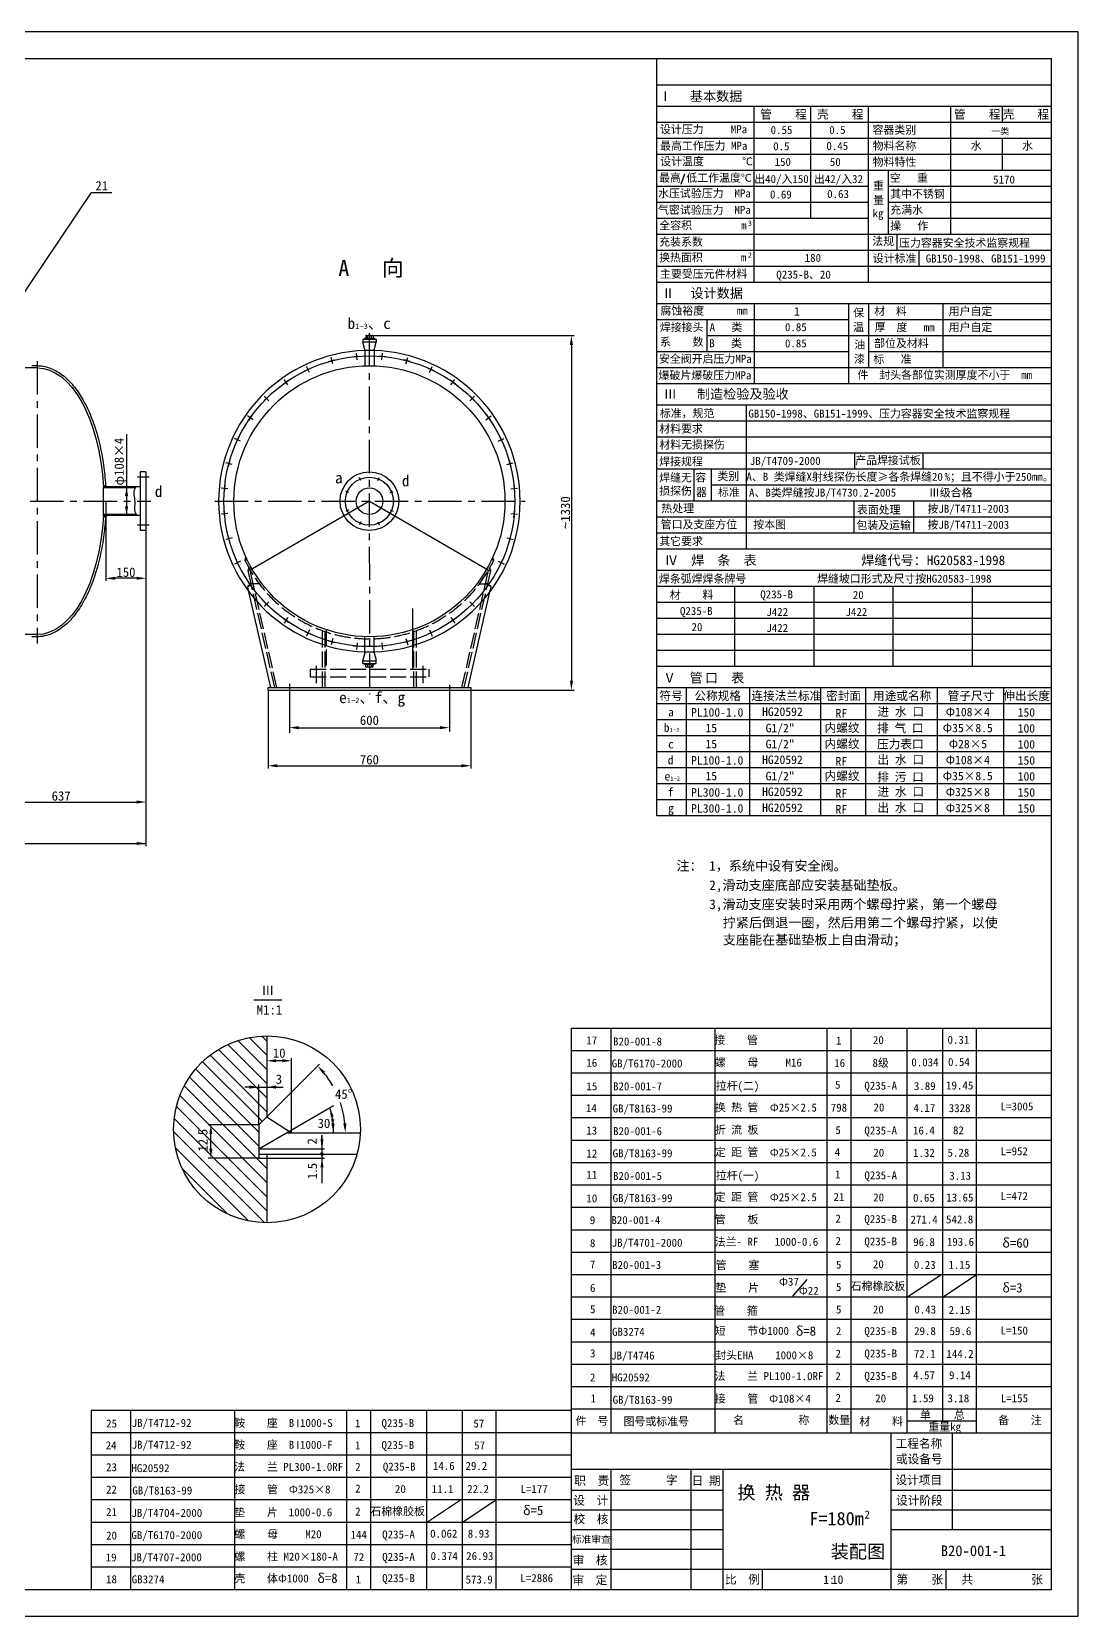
# Model space of a CAD drawing. Extents: x -6305 to 2454, y -6155 to 5940.
# Drawn here: x -1818 to 2105, y 0 to 5940 of the extents above; entities that cross this region are included whole.
import ezdxf

# ---------------------------------------------------------------- set-up
doc = ezdxf.new("R2010")
doc.units = 0
doc.header["$LTSCALE"] = 50
doc.header["$MEASUREMENT"] = 0
for name, pattern in [('ACAD_ISO02W100', [15, 12, -3]), ('CENTER', [50.8, 31.75, -6.35, 6.35, -6.35]), ('CENTERX2', [4, 2.5, -0.5, 0.5, -0.5])]:
    doc.linetypes.add(name, pattern=pattern)
doc.layers.get('0').update_dxf_attribs({"linetype": 'CONTINUOUS'})
doc.layers.get('DEFPOINTS').update_dxf_attribs({"linetype": 'CONTINUOUS'})
doc.styles.add('2', font='SIMKAI.TTF')
doc.styles.add('CZJ', font='SIMFANG.TTF')
doc.styles.get("Standard").update_dxf_attribs({"font": 'SIMFANG.TTF'})
doc.styles.add('样式 1', font='SIMKAI.TTF')
doc.dimstyles.get("Standard").update_dxf_attribs({"dimtxt": 35, "dimasz": 35, "dimexe": 10, "dimexo": 0, "dimgap": 5, "dimtad": 1, "dimdec": 0, "dimzin": 0, "dimdsep": 46, "dimtxsty": 'Standard', "dimcen": 0.09, "dimadec": 0, "dimazin": 0, "dimtfac": 1, "dimtdec": 0, "dimtofl": 0, "dimtmove": 0, "dimatfit": 3, "dimfxl": 0, "dimtolj": 1, "dimtzin": 0, "dimarcsym": 0})
pattern_1 = [(45, (2.5, 0), (-0.0883883476, 0.0883883476), [])]

# ---------------------------------------------------------------- blocks, each defined once
blk = doc.blocks.new('*D61')
at = {"color": 0, "lineweight": -2}
for p, q in [((-1539.2, 4070), (-1539.2, 3881)), ((-1389.2, 4070), (-1389.2, 3881)), ((-1424.2, 3891), (-1504.2, 3891))]:
    blk.add_line(p, q, dxfattribs=at)
at = {"color": 0}
for points in [[(-1504.2, 3896.9), (-1504.2, 3885.2), (-1539.2, 3891)], [(-1424.2, 3896.9), (-1424.2, 3885.2), (-1389.2, 3891)]]:
    blk.add_solid(points, dxfattribs=at)
at = {"layer": 'DEFPOINTS', "color": 0}
for p in [(-1539.2, 4070), (-1389.2, 4070), (-1539.2, 3891)]:
    blk.add_point(p, dxfattribs=at)
at = {"color": 0, "insert": (-1464.2, 3913.5), "char_height": 35, "attachment_point": 5}
blk.add_mtext('\\A1;150', dxfattribs=at)
blk = doc.blocks.new('*D62')
at = {"color": 0, "lineweight": -2}
for p, q in [((-2025.2, 3657.5), (-2025.2, 3042.4)), ((-1389.2, 3657.5), (-1389.2, 3042.4)), ((-1990.2, 3052.4), (-1424.2, 3052.4))]:
    blk.add_line(p, q, dxfattribs=at)
at = {"color": 0}
for points in [[(-1990.2, 3058.3), (-1990.2, 3046.6), (-2025.2, 3052.4)], [(-1424.2, 3058.3), (-1424.2, 3046.6), (-1389.2, 3052.4)]]:
    blk.add_solid(points, dxfattribs=at)
at = {"layer": 'DEFPOINTS', "color": 0}
for p in [(-2025.2, 3657.5), (-1389.2, 3657.5), (-1389.2, 3052.4)]:
    blk.add_point(p, dxfattribs=at)
at = {"color": 0, "insert": (-1707.2, 3074.9), "char_height": 35, "attachment_point": 5}
blk.add_mtext('\\A1;637', dxfattribs=at)

msp = doc.modelspace()

# ---------------------------------------------------------------- hatches: boundary and pattern name
h = msp.add_hatch()
h.set_pattern_fill('ANSI31', color=4, style=0)
h.set_pattern_definition(pattern_1)
h.paths.add_polyline_path([(-1534.9, 4234), (-1540.9, 4239.5), (-1548.6, 4234)])
h = msp.add_hatch()
h.set_pattern_fill('ANSI31', color=4, style=0)
h.set_pattern_definition(pattern_1)
h.paths.add_polyline_path([(-1539.2, 4126), (-1548.6, 4126), (-1540.9, 4120.5), (-1539.2, 4122.1)])
h.paths.add_polyline_path([(-1534.9, 4126), (-1539.2, 4126), (-1539.2, 4122.1)])
h = msp.add_hatch()
h.set_pattern_fill('ANSI31', color=4, scale=300, angle=90, style=0)
h.paths.add_polyline_path([(-936.4, 1983.6), (-936.4, 2175.5, 0.413542), (-1285.6, 1825.5, 0.413542), (-936.4, 1475.5), (-936.4, 1717.7), (-966.4, 1717.7), (-966.4, 1842.7), (-966.4, 1983.6)])
h.paths.add_polyline_path([(-1202.1, 1735.6), (-1202.1, 1833.5), (-1149.6, 1833.5), (-1149.6, 1735.6)], flags=24)
h = msp.add_hatch()
h.set_pattern_fill('ANSI31', color=4, scale=300, angle=90, style=0)
h.paths.add_polyline_path([(-936.4, 1983.6), (-966.4, 1983.6), (-966.4, 1842.7), (-936.4, 1872.7)])
h = msp.add_hatch()
h.set_pattern_fill('ANSI31', color=4, style=0)
h.set_pattern_definition([(45, (4373.23605, 1261.92474), (-0.0883883476, 0.0883883476), [])])
h.paths.add_polyline_path([(-729.6, 1737, 0.414214), (-733.8, 1732.7), (-729.6, 1732.7)])
h.paths.add_polyline_path([(-729.6, 1737), (-729.6, 1732.7), (-725.3, 1732.7, 0.414214)])
h.paths.add_polyline_path([(-729.6, 1732.7), (-733.8, 1732.7, 0.414214), (-729.6, 1728.5)])
h.paths.add_polyline_path([(-725.3, 1732.7), (-729.6, 1732.7), (-729.6, 1728.5, 0.414214)])

# ---------------------------------------------------------------- linework, layer by layer
at = {"color": 1}
for p, q in [((-6055.2, 5840), (2004.8, 5840)), ((524.8, 3000), (524.8, 5840)), ((2004.8, 100), (2004.8, 5840)), ((-1593.1, 5337.6), (-1516.9, 5337.6)), ((2004.8, 5000), (524.8, 5000)), ((-576.9, 4788), (-576.9, 4776)), ((-576.9, 4788), (-526.9, 4788)), ((-576.9, 4778), (-526.9, 4778)), ((-569.4, 4748), (-576.9, 4776)), ((-570.4, 4791), (-533.4, 4791)), ((-570.4, 4791), (-570.4, 4788)), ((-565.9, 4799.4), (-565.9, 4791)), ((-564.4, 4801), (-539.5, 4801)), ((-559.6, 4791), (-559.6, 4799.5)), ((-544.3, 4791), (-544.3, 4799.5)), ((-544.3, 4791), (-544.3, 4799.5)), ((-537.9, 4799.4), (-537.9, 4791)), ((-534.4, 4748), (-526.9, 4776)), ((-533.4, 4791), (-533.4, 4788)), ((-526.9, 4788), (-526.9, 4776)), ((-705.1, 4703.2), (-680.9, 4709.6)), ((-689.1, 4694.5), (-695.5, 4718.7)), ((-612.6, 4721.7), (-587.7, 4723.9)), ((-598.3, 4710.4), (-600.5, 4735.4)), ((-569.4, 4748), (-569.4, 4687.7)), ((-534.4, 4748), (-534.4, 4687.7)), ((-491.3, 4721.7), (-516.2, 4723.9)), ((-505.5, 4710.4), (-503.3, 4735.4)), ((-398.8, 4703.2), (-423, 4709.6)), ((-414.8, 4694.5), (-408.3, 4718.7)), ((-1797.2, 4680), (-2028.2, 4680)), ((-1797.2, 4688), (-1817.5, 4688)), ((-857.4, 4616.2), (-871.7, 4636.7)), ((-794.2, 4668.3), (-771.6, 4678.9)), ((-777, 4662.6), (-787.5, 4685.2)), ((-309.6, 4668.3), (-332.3, 4678.9)), ((-326.9, 4662.6), (-316.3, 4685.2)), ((-246.5, 4616.2), (-232.2, 4636.7)), ((-928.5, 4556.5), (-946.1, 4574.2)), ((-928, 4574.7), (-945.7, 4557)), ((-875.4, 4618.8), (-854.9, 4633.2)), ((-228.5, 4618.8), (-249, 4633.2)), ((-175.9, 4574.7), (-158.2, 4557)), ((-175.4, 4556.5), (-157.7, 4574.2)), ((2004.8, 4620), (524.8, 4620)), ((-988.1, 4485.4), (-1008.6, 4499.7)), ((-990.8, 4503.4), (-1005.1, 4482.9)), ((-115.7, 4485.4), (-95.3, 4499.7)), ((-113.1, 4503.4), (-98.7, 4482.9)), ((-1034.5, 4405), (-1057.2, 4415.6)), ((-1040.3, 4422.3), (-1050.9, 4399.6)), ((-69.3, 4405), (-46.7, 4415.6)), ((-63.6, 4422.3), (-53, 4399.6)), ((-1389.2, 4290), (-1411.2, 4290)), ((-1411.2, 4290), (-1411.2, 4070)), ((-1389.2, 4290), (-1389.2, 4070)), ((-1066.5, 4317.1), (-1090.6, 4323.6)), ((-1075.1, 4333.1), (-1081.6, 4309)), ((-37.4, 4317.1), (-13.3, 4323.6)), ((-28.7, 4333.1), (-22.3, 4309)), ((-1548.6, 4234), (-1540.9, 4239.5)), ((-1411.2, 4234), (-1548.6, 4234)), ((-1548.6, 4126), (-1548.6, 4234)), ((-1428.8, 4230), (-1548.6, 4230)), ((-1540.9, 4239.5), (-1534.9, 4234)), ((-1082.4, 4226.4), (-1107.3, 4228.6)), ((-1093.7, 4240.6), (-1095.9, 4215.7)), ((-584, 4257.4), (-588.7, 4268.8)), ((-519.9, 4257.4), (-515.1, 4268.8)), ((-21.5, 4226.4), (3.4, 4228.6)), ((-10.2, 4240.6), (-8, 4215.7)), ((-629.4, 4212.1), (-640.8, 4216.8)), ((-474.5, 4212.1), (-463.1, 4216.8)), ((-1425.2, 4130), (-1548.6, 4130)), ((-1411.2, 4126), (-1548.6, 4126)), ((-1548.6, 4126), (-1540.9, 4120.5)), ((-1540.9, 4120.5), (-1534.9, 4126)), ((-1082.4, 4133.6), (-1107.3, 4131.4)), ((-1093.7, 4119.3), (-1095.9, 4144.2)), ((-629.4, 4147.9), (-640.8, 4143.2)), ((-584, 4102.5), (-588.7, 4091.1)), ((-519.9, 4102.5), (-515.1, 4091.1)), ((-474.5, 4147.9), (-463.1, 4143.2)), ((-21.5, 4133.6), (3.4, 4131.4)), ((-10.2, 4119.3), (-8, 4144.2)), ((-1389.2, 4070), (-1411.2, 4070)), ((-1066.5, 4042.8), (-1090.6, 4036.4)), ((-1075.1, 4026.8), (-1081.6, 4051)), ((-37.4, 4042.8), (-13.3, 4036.4)), ((-28.7, 4026.8), (-22.3, 4051)), ((2004.8, 4000), (524.8, 4000)), ((-1034.5, 3954.9), (-1057.2, 3944.4)), ((-1040.3, 3937.7), (-1050.9, 3960.3)), ((-69.3, 3954.9), (-46.7, 3944.4)), ((-63.6, 3937.7), (-53, 3960.3)), ((-988.1, 3874.5), (-1008.6, 3860.2)), ((-990.8, 3856.6), (-1005.1, 3877)), ((-115.7, 3874.5), (-95.3, 3860.2)), ((-113.1, 3856.6), (-98.7, 3877)), ((-921.9, 3482), (-1003.9, 3840.9)), ((-928.5, 3803.4), (-946.1, 3785.8)), ((-928, 3785.3), (-945.7, 3802.9)), ((-181.9, 3482), (-100, 3840.9)), ((-175.9, 3785.3), (-158.2, 3802.9)), ((-175.4, 3803.4), (-157.7, 3785.8)), ((-857.4, 3743.8), (-871.7, 3723.3)), ((-246.5, 3743.8), (-232.2, 3723.3)), ((-875.4, 3741.1), (-854.9, 3726.8)), ((-794.2, 3691.6), (-771.6, 3681.1)), ((-777, 3697.4), (-787.5, 3674.7)), ((-309.6, 3691.6), (-332.3, 3681.1)), ((-326.9, 3697.4), (-316.3, 3674.7)), ((-228.5, 3741.1), (-249, 3726.8)), ((-1797.2, 3680), (-2028.2, 3680)), ((-1797.2, 3672), (-1817.5, 3672)), ((-705.1, 3656.8), (-680.9, 3650.3)), ((-689.1, 3665.4), (-695.5, 3641.3)), ((-612.6, 3638.2), (-587.7, 3636)), ((-598.3, 3649.5), (-600.5, 3624.6)), ((-569.4, 3612), (-569.4, 3672.3)), ((-534.4, 3612), (-534.4, 3672.3)), ((-491.3, 3638.2), (-516.2, 3636)), ((-505.5, 3649.5), (-503.3, 3624.6)), ((-398.8, 3656.8), (-423, 3650.3)), ((-414.8, 3665.4), (-408.3, 3641.3)), ((-569.4, 3612), (-576.9, 3584)), ((-576.9, 3572), (-576.9, 3584)), ((-576.9, 3582), (-526.9, 3582)), ((-576.9, 3572), (-526.9, 3572)), ((-570.4, 3569), (-570.4, 3572)), ((-570.4, 3569), (-533.4, 3569)), ((-565.9, 3560.6), (-565.9, 3569)), ((-559.6, 3569), (-559.6, 3560.4)), ((-544.3, 3569), (-544.3, 3560.4)), ((-544.3, 3569), (-544.3, 3560.4)), ((-537.9, 3560.6), (-537.9, 3569)), ((-534.4, 3612), (-526.9, 3584)), ((-533.4, 3569), (-533.4, 3572)), ((-526.9, 3572), (-526.9, 3584)), ((-564.4, 3559), (-539.5, 3559)), ((2004.8, 3560), (524.8, 3560)), ((-931.9, 3482), (-171.9, 3482)), ((-931.9, 3472), (-931.9, 3482)), ((-931.9, 3472), (-171.9, 3472)), ((-171.9, 3482), (-171.9, 3472)), ((2004.8, 3000), (524.8, 3000)), ((204.8, 2204), (204.8, 100)), ((2004.8, 2204), (204.8, 2204)), ((-936.4, 2175.5), (-936.4, 1872.7)), ((-966.4, 1842.7), (-936.4, 1872.7)), ((-966.4, 1842.7), (-966.4, 1717.7)), ((-936.4, 1872.7), (-843.6, 1812.7)), ((-966.4, 1752.7), (-862.5, 1812.7)), ((-862.5, 1812.7), (-585.8, 1812.7)), ((-966.4, 1732.7), (-598.1, 1732.7)), ((-936.4, 1732.7), (-936.4, 1475.5)), ((-966.4, 1717.7), (-936.4, 1717.7)), ((-1595.2, 772), (-1595.2, 100)), ((204.8, 772), (-1595.2, 772)), ((-6055.2, 100), (2004.8, 100))]:
    msp.add_line(p, q, dxfattribs=at)
at = {"color": 2}
for p, q in [((2004.8, 5740), (524.8, 5740)), ((2004.8, 5660), (524.8, 5660)), ((889, 5660), (889, 5000)), ((1101.5, 5660), (1101.5, 5240)), ((1316.8, 5660), (1316.8, 5000)), ((1626.1, 5660), (1626.1, 5180)), ((1819, 5660), (1819, 5600)), ((2004.8, 5600), (524.8, 5600)), ((2004.8, 5540), (524.8, 5540)), ((1819, 5540), (1819, 5420)), ((2004.8, 5480), (524.8, 5480)), ((2004.8, 5420), (524.8, 5420)), ((628.9, 5406), (615.2, 5366.7)), ((1392.2, 5417.8), (1392.2, 5180.7)), ((1316.8, 5360), (524.8, 5360)), ((2004.8, 5360), (1392.2, 5360)), ((1316.8, 5300), (524.8, 5300)), ((2004.8, 5300), (1392.2, 5300)), ((1316.8, 5240), (524.8, 5240)), ((2004.8, 5240), (1392.2, 5240)), ((2004.8, 5180), (524.8, 5180)), ((1424.4, 5179.3), (1424.4, 5120)), ((2004.8, 5120), (524.8, 5120)), ((1506.7, 5119.3), (1506.7, 5060)), ((2004.8, 5060), (524.8, 5060)), ((2004.8, 4920), (524.8, 4920)), ((890.3, 4920), (890.3, 4620.9)), ((1243.7, 4920), (1243.7, 4620.9)), ((1318.1, 4920), (1318.1, 4680)), ((1597.3, 4920), (1597.3, 4680)), ((1243.7, 4860), (524.8, 4860)), ((712.3, 4860), (712.3, 4740)), ((2004.8, 4860), (1318.1, 4860)), ((1318.1, 4800), (712.3, 4799.3)), ((2004.8, 4800), (1318.1, 4800)), ((1243.7, 4740), (524.8, 4740)), ((2004.8, 4740), (1318.1, 4740)), ((2004.8, 4680), (524.8, 4680)), ((2004.8, 4540), (524.8, 4540)), ((859.5, 4539.4), (859.5, 4002.2)), ((2004.8, 4480), (524.8, 4480)), ((2004.8, 4420), (524.8, 4420)), ((2004.8, 4360), (524.8, 4360)), ((1266.5, 4361.2), (1266.5, 4300)), ((1522.7, 4361.2), (1522.7, 4300)), ((2004.8, 4300), (524.8, 4300)), ((663.5, 4300), (663.5, 4180)), ((728.8, 4300), (728.8, 4180)), ((2004.8, 4240), (728.8, 4240)), ((2004.8, 4180), (524.8, 4180)), ((1264, 4179.9), (1264, 4059.4)), ((1487.6, 4179.9), (1487.6, 4059.4)), ((2004.8, 4120), (524.8, 4120)), ((2004.8, 4060), (524.8, 4060)), ((2004.8, 3920), (524.8, 3920)), ((2004.8, 3860), (524.8, 3860)), ((818.2, 3560), (818.2, 3860)), ((1114.8, 3560), (1114.8, 3860)), ((1411.5, 3560), (1411.5, 3860)), ((1708.2, 3560), (1708.2, 3860)), ((2004.8, 3800), (524.8, 3800)), ((2004.8, 3740), (524.8, 3740)), ((2004.8, 3680), (524.8, 3680)), ((2004.8, 3620), (524.8, 3620)), ((2004.8, 3480), (524.8, 3480)), ((635.8, 3480.6), (635.8, 3000)), ((872, 3480.6), (872, 3000)), ((1138.3, 3480.6), (1138.3, 3000)), ((1306.7, 3480.6), (1306.7, 3000)), ((1575.5, 3480.6), (1575.5, 3000)), ((1824.2, 3480.6), (1824.2, 3000)), ((2004.8, 3420), (524.8, 3420)), ((2004.8, 3360), (524.8, 3360)), ((2004.8, 3300), (524.8, 3300)), ((2004.8, 3240), (524.8, 3240)), ((2004.8, 3180), (524.8, 3180)), ((2004.8, 3120), (524.8, 3120)), ((2004.8, 3060), (524.8, 3060)), ((-985.2, 2310.9), (-880.4, 2310.8)), ((352.5, 2204), (352.5, 686)), ((742.5, 2204), (742.5, 686)), ((1162.5, 2204), (1162.5, 686)), ((1252.5, 2204), (1252.5, 686)), ((1462.5, 2204), (1462.5, 686)), ((1595.3, 2204), (1595.3, 732)), ((1722.5, 2204), (1722.5, 686)), ((2004.8, 2120), (204.8, 2120)), ((2004.8, 2036), (204.8, 2036)), ((2004.8, 1952), (204.8, 1952)), ((2004.8, 1868), (204.8, 1868)), ((2004.8, 1784), (204.8, 1784)), ((2004.8, 1700), (204.8, 1700)), ((2004.8, 1616), (204.8, 1616)), ((2004.8, 1532), (204.8, 1532)), ((2004.8, 1448), (204.8, 1448)), ((2004.8, 1364), (204.8, 1364)), ((2004.8, 1280), (204.8, 1280)), ((2004.8, 1196), (204.8, 1196)), ((2004.8, 1112), (204.8, 1112)), ((2004.8, 1028), (204.8, 1028)), ((2004.8, 944), (204.8, 944)), ((2004.8, 860), (204.8, 860)), ((2004.8, 776), (204.8, 776)), ((-1447.5, 772), (-1447.5, 100)), ((-1057.5, 772), (-1057.5, 100)), ((-637.5, 772), (-637.5, 100)), ((-547.5, 772), (-547.5, 100)), ((-337.5, 772), (-337.5, 100)), ((-204.7, 772), (-204.7, 100)), ((-77.5, 772), (-77.5, 100)), ((1722.5, 732), (1462.5, 732)), ((204.8, 688), (-1595.2, 688)), ((2004.8, 686), (204.8, 686)), ((1402.5, 686), (1402.5, 101.5)), ((1632.5, 688.2), (1632.5, 324)), ((204.8, 604), (-1595.2, 604)), ((2004.8, 550), (204.8, 550)), ((352.5, 550), (352.5, 101.5)), ((652.5, 550), (652.5, 101.5)), ((772.5, 550), (772.5, 101.5)), ((204.8, 520), (-1595.2, 520)), ((204.8, 436), (-1595.2, 436)), ((772.5, 472), (204.8, 472)), ((2004.8, 472), (1402.5, 472)), ((772.5, 398), (204.8, 398)), ((2004.8, 398), (1402.5, 398)), ((204.8, 352), (-1595.2, 352)), ((772.5, 324), (204.8, 324)), ((2004.8, 324), (1402.5, 324)), ((204.8, 268), (-1595.2, 268)), ((772.5, 250), (204.8, 250)), ((204.8, 184), (-1595.2, 184)), ((2004.8, 176), (204.8, 176)), ((921.8, 100.1), (921.8, 176)), ((1609.3, 100.1), (1609.3, 176.4))]:
    msp.add_line(p, q, dxfattribs=at)
at = {"color": 4}
for p, q in [((-2029.3, 4689), (-1593.1, 5337.6)), ((-552.6, 4801), (215.2, 4801)), ((205.2, 4766), (205.2, 3507)), ((-1462, 4431.1), (-1462, 4126)), ((-1539.2, 4180), (-1539.2, 3900.1)), ((-551.9, 4180), (-998.8, 3922)), ((-551.9, 4180), (-105.1, 3922)), ((-1389.2, 4070), (-1389.2, 3937.4)), ((-1389.2, 3881), (-1389.2, 2887.1)), ((-389.4, 3550), (-389.4, 3778.3)), ((-751.9, 3563.3), (-751.9, 3498.2)), ((-351.9, 3563.3), (-351.9, 3498.2)), ((-931.9, 3472), (-931.9, 3178.4)), ((-851.9, 3495.3), (-851.9, 3311.7)), ((-251.9, 3491.5), (-251.9, 3316.2)), ((-171.9, 3472), (-171.9, 3178.4)), ((-171.9, 3472), (215.2, 3472)), ((-851.9, 3377.9), (-851.9, 3326.1)), ((-816.9, 3331.1), (-286.9, 3331.1)), ((-251.9, 3377.9), (-251.9, 3326.1)), ((-896.9, 3188.4), (-206.9, 3188.4)), ((-5632.2, 2897.1), (-1389.2, 2897.1)), ((-878.6, 2082.6), (-901.4, 2082.6)), ((-843.6, 1812.7), (-843.6, 2092.6)), ((-936.4, 1872.7), (-738.8, 2070.3)), ((-1001.4, 1983.6), (-1018.5, 1983.6)), ((-1001.4, 1983.6), (-875.1, 1983.6)), ((-966.4, 1842.7), (-966.4, 1993.6)), ((-862.5, 1812.7), (-686.2, 1914.5)), ((-966.4, 1842.7), (-1156.1, 1842.7)), ((-1146.1, 1752.7), (-1146.1, 1807.7)), ((-729.6, 1803.6), (-729.6, 1623.7)), ((-729.6, 1767.7), (-729.6, 1802.7)), ((-966.4, 1752.7), (-719.6, 1752.7)), ((-966.4, 1717.7), (-1156.1, 1717.7)), ((-936.4, 1717.7), (-719.6, 1717.7)), ((-729.6, 1697.7), (-729.6, 1662.7)), ((1035.1, 1200.5), (1088.7, 1262.4)), ((1462.5, 1196), (1589.6, 1280)), ((1595.3, 1196), (1722.5, 1280)), ((-337.5, 352), (-210.4, 436)), ((-204.7, 352), (-77.5, 436))]:
    msp.add_line(p, q, dxfattribs=at)
at = {"color": 2, "linetype": 'CENTERX2'}
for p, q in [((-552.6, 4809.5), (-551.9, 3456.3)), ((-1797.2, 4704.8), (-1797.2, 3647.1)), ((-2222.8, 4180), (-1371, 4180)), ((-1131.3, 4180), (31.6, 4180))]:
    msp.add_line(p, q, dxfattribs=at)
at = {"color": 2, "linetype": 'CENTER', "ltscale": 3}
for p, q in [((-1377.6, 4270), (-1421.3, 4270)), ((-1377.6, 4090), (-1421.3, 4090))]:
    msp.add_line(p, q, dxfattribs=at)
at = {"color": 2, "linetype": 'ACAD_ISO02W100', "ltscale": 0.1}
for p, q in [((-1017.7, 3957.9), (-1014.8, 3970.6)), ((-1017.7, 3957.9), (-1010.5, 3961.4)), ((-1006.6, 3920.2), (-1003.2, 3929.7)), ((-998.8, 3922), (-1006.6, 3920.2)), ((-987.2, 3870.7), (-998.8, 3922)), ((-116.7, 3870.7), (-105.1, 3922)), ((-105.1, 3922), (-97.3, 3920.2)), ((-97.3, 3920.2), (-100.7, 3929.7)), ((-86.2, 3957.9), (-93.4, 3961.4)), ((-86.2, 3957.9), (-89.1, 3970.6)), ((-995.3, 3870.7), (-1007.8, 3858.2)), ((-995.3, 3870.7), (-1006.6, 3920.2)), ((-987.2, 3870.7), (-995.3, 3870.7)), ((-906.9, 3482), (-995.3, 3870.7)), ((-965, 3870.7), (-987.2, 3870.7)), ((-898.9, 3482), (-987.2, 3870.7)), ((-204.9, 3482), (-116.7, 3870.7)), ((-196.9, 3482), (-108.5, 3870.7)), ((-138.9, 3870.7), (-116.7, 3870.7)), ((-116.7, 3870.7), (-108.5, 3870.7)), ((-108.5, 3870.7), (-97.3, 3920.2)), ((-108.5, 3870.7), (-96, 3858.2)), ((-1003.9, 3840.9), (-1007.8, 3858.2)), ((-100, 3840.9), (-96, 3858.2)), ((-727.8, 3482), (-727.8, 3694.9)), ((-717.8, 3482), (-717.8, 3691.4)), ((-714.4, 3698.7), (-714.4, 3550)), ((-389.4, 3698.7), (-389.4, 3550)), ((-386, 3482), (-386, 3691.4)), ((-376, 3482), (-376, 3694.9)), ((-774.4, 3550), (-329.4, 3550)), ((-774.4, 3550), (-774.4, 3522)), ((-774.4, 3522), (-329.4, 3522)), ((-329.4, 3550), (-329.4, 3522))]:
    msp.add_line(p, q, dxfattribs=at)
at = {"color": 2}
msp.add_lwpolyline([(-6305.2, 0), (2104.8, 0), (2104.8, 5940), (-6305.2, 5940)], close=True, dxfattribs=at)
at = {"color": 4}
for centre, radius in [((-551.9, 4180), 545), ((-551.9, 4180), 90), ((-729.6, 1732.7), 4.25)]:
    msp.add_circle(centre, radius, dxfattribs=at)
at = {"color": 1}
for radius in [508, 110, 50]:
    msp.add_circle((-551.9, 4180), radius, dxfattribs=at)
at = {"color": 2}
msp.add_circle((-935.6, 1825.5), 350, dxfattribs=at)
at = {"color": 1}
for centre, radius, start, end in [((-564, 4799), 1.99, 101.00041, 169.88212), ((-563.6, 4794.5), 6.48, 51.15158, 91.20824), ((-551.9, 4780), 21, 68.72765, 111.27235), ((-540.3, 4794.5), 6.48, 88.79176, 128.84842), ((-539.9, 4799), 1.99, 10.11788, 78.99959), ((-551.9, 4180), 565, 91.77493, 268.22567), ((-551.9, 4180), 565, 271.77493, 88.22507), ((-564, 3560.9), 1.99, 190.11788, 258.99959), ((-563.6, 3565.5), 6.48, 268.79176, 308.84842), ((-551.9, 3580), 21, 248.72765, 291.27235), ((-540.3, 3565.5), 6.48, 231.15158, 271.20824), ((-539.9, 3560.9), 1.99, 281.00041, 349.88212)]:
    msp.add_arc(centre, radius, start, end, dxfattribs=at)
at = {"color": 2, "linetype": 'ACAD_ISO02W100', "ltscale": 0.1}
for centre, radius, start, end in [((-556.3, 3952.7), 792.3, 88.42153, 90.95269), ((-551.9, 4180), 516, 205.48639, 334.51331), ((-551.9, 4145.2), 530.3, 268.10934, 271.89126)]:
    msp.add_arc(centre, radius, start, end, dxfattribs=at)
at = {"color": 4}
for centre, radius, start, end in [((-996.4, 1812.7), 354.2, 29.77571, 39.33679), ((-935.6, 1825.5), 248.9, 357.05126, 18.96418), ((-996.4, 1812.7), 354.2, 5.66321, 18.6731)]:
    msp.add_arc(centre, radius, start, end, dxfattribs=at)
at = {"color": 1, "extrusion": (0, 0, -1)}
for start_param, end_param in [(0, 1.462585), (1.679007, 3.141593)]:
    msp.add_ellipse((-1797.2, 4180), major_axis=(0, 500), ratio=0.5, start_param=start_param, end_param=end_param, dxfattribs=at)
at = {"color": 1}
for points, knots in [([(-1797.2, 4688), (-1789.4, 4688), (-1781.6, 4687.3), (-1766.2, 4684.6), (-1758.5, 4682.6), (-1743.3, 4677.2), (-1735.8, 4673.8), (-1713.8, 4662), (-1699.7, 4651.7), (-1672.7, 4626.5), (-1659.8, 4611.7), (-1635.6, 4578), (-1624.3, 4559.1), (-1603.5, 4517.8), (-1594, 4495.4), (-1577.1, 4447.7), (-1569.8, 4422.5), (-1557.3, 4369.9), (-1552.2, 4342.5), (-1544.9, 4289.9), (-1542.4, 4264.8), (-1540.9, 4239.5)], [0, 0, 0, 0, 0.087594, 0.087594, 0.175189, 0.175189, 0.262783, 0.262783, 0.435771, 0.435771, 0.608759, 0.608759, 0.781746, 0.781746, 0.954734, 0.954734, 1.127722, 1.127722, 1.30071, 1.30071, 1.452516, 1.452516, 1.452516, 1.452516]), ([(-1540.9, 4120.5), (-1542.2, 4098.7), (-1544.2, 4077.1), (-1550.5, 4027.6), (-1555.3, 4000.1), (-1567.2, 3946.9), (-1574.4, 3921.4), (-1590.7, 3873.1), (-1599.9, 3850.3), (-1620.3, 3808.1), (-1631.4, 3788.8), (-1655.2, 3754.1), (-1667.9, 3738.7), (-1694.6, 3712.4), (-1708.6, 3701.5), (-1733.1, 3687.2), (-1743.4, 3682.6), (-1764.2, 3675.7), (-1774.7, 3673.4), (-1789.3, 3672.2), (-1793.2, 3672), (-1797.2, 3672)], [1.689076, 1.689076, 1.689076, 1.689076, 1.819673, 1.819673, 1.992661, 1.992661, 2.165649, 2.165649, 2.338637, 2.338637, 2.511624, 2.511624, 2.684612, 2.684612, 2.8576, 2.8576, 2.977309, 2.977309, 3.097017, 3.097017, 3.141593, 3.141593, 3.141593, 3.141593])]:
    msp.add_open_spline(points, degree=3, knots=knots, dxfattribs=at)
msp.add_open_spline([(-1420.6, 4126), (-1421.6, 4126.7), (-1433.8, 4135.5), (-1429.9, 4159), (-1429.6, 4191.6), (-1438.6, 4216.5), (-1427.4, 4232.1), (-1426.1, 4234)], degree=3, knots=[3.322785, 3.322785, 3.322785, 3.322785, 7.036547, 48.979966, 57.522742, 107.522742, 114.459001, 114.459001, 114.459001, 114.459001])
at = {"color": 4}
for points in [[(199.4, 4766), (211, 4766), (205.2, 4801)], [(-1467.9, 4199), (-1456.2, 4199), (-1462, 4234)], [(-1467.9, 4161), (-1456.2, 4161), (-1462, 4126)], [(199.4, 3507), (211, 3507), (205.2, 3472)], [(-816.9, 3336.9), (-816.9, 3325.3), (-851.9, 3331.1)], [(-286.9, 3336.9), (-286.9, 3325.3), (-251.9, 3331.1)], [(-896.9, 3194.2), (-896.9, 3182.5), (-931.9, 3188.4)], [(-206.9, 3194.2), (-206.9, 3182.5), (-171.9, 3188.4)], [(-1424.2, 2903), (-1424.2, 2891.3), (-1389.2, 2897.1)], [(-901.4, 2088.4), (-901.4, 2076.8), (-936.4, 2082.6)], [(-878.6, 2088.4), (-878.6, 2076.8), (-843.6, 2082.6)], [(-726.7, 2033.3), (-718.1, 2041.2), (-745.9, 2063.2)], [(-1001.4, 1989.4), (-1001.4, 1977.8), (-966.4, 1983.6)], [(-901.4, 1989.4), (-901.4, 1977.8), (-936.4, 1983.6)], [(-696.9, 1871.1), (-685.7, 1874), (-700.2, 1906.4)], [(-1151.9, 1807.7), (-1140.3, 1807.7), (-1146.1, 1842.7)], [(-682.8, 1847.9), (-694.4, 1847.4), (-687, 1812.7)], [(-638, 1847.9), (-649.7, 1847.4), (-642.1, 1812.7)], [(-735.4, 1787.7), (-723.7, 1787.7), (-729.6, 1752.7)], [(-1151.9, 1752.7), (-1140.3, 1752.7), (-1146.1, 1717.7)], [(-735.4, 1682.7), (-723.7, 1682.7), (-729.6, 1717.7)]]:
    msp.add_solid(points, dxfattribs=at)

# ---------------------------------------------------------------- texts
at = {"color": 2}
for s, height, p in [('Ⅰ', 36, (532.9, 5680.1)), ('基本数据', 36, (649.2, 5680.1)), ('管    程', 32, (912.9, 5614.2)), ('壳    程', 32, (1125.4, 5614.2)), ('管    程', 32, (1638.9, 5614.2)), ('壳    程', 32, (1821.3, 5614.2)), ('设计压力     MPa', 30, (536.9, 5559)), ('0.55', 30, (951.8, 5556.7)), ('0.5', 30, (1171.5, 5556.7)), ('容器类别', 30, (1333.7, 5557)), ('最高工作压力 MPa', 30, (537.3, 5497.3)), ('0.5', 30, (961.3, 5495.5)), ('0.45', 30, (1160.8, 5496.7)), ('物料名称', 30, (1334.1, 5497.2)), ('水', 30, (1701.2, 5497.4)), ('一类', 24, (1778.6, 5555.1)), ('水', 30, (1894.2, 5497.4)), ('设计温度       ℃', 30, (537.9, 5438.9)), ('150', 30, (966.8, 5436.7)), ('50', 30, (1173.7, 5436.7)), ('物料特性', 30, (1334.1, 5437)), ('最高 低工作温度℃', 30, (533.4, 5377.3)), ('出40/入150', 30, (890.3, 5372.7)), ('出42/入32', 30, (1114, 5372.7)), ('空   重', 30, (1398, 5376.8)), ('水压试验压力  MPa', 30, (530, 5319)), ('0.63', 30, (1163.7, 5316.7)), ('重', 30, (1335.6, 5347.7)), ('其中不锈钢', 30, (1400, 5317)), ('5170', 30, (1785.7, 5370.7)), ('气密试验压力  MPa', 30, (529.8, 5257)), ('0.69', 30, (949.3, 5314.7)), ('量', 30, (1336.1, 5294.1)), ('充满水', 30, (1400.1, 5257.3)), ('全容积         m', 30, (534.6, 5198.9)), ('3', 20, (866.3, 5212)), ('kg', 30, (1333.9, 5244.1)), ('操   作', 30, (1399.8, 5197.7)), ('充装系数', 30, (534.2, 5137.2)), ('法规', 30, (1332.6, 5139.5)), ('压力容器安全技术监察规程', 30, (1433.1, 5133.4)), ('换热面积       m', 30, (533.7, 5079)), ('2', 20, (866.1, 5092.4)), ('设计标准', 30, (1334.6, 5075.3)), ('主要受压元件材料 ', 30, (537.2, 5017.2)), ('180', 30, (1079.5, 5077)), ('GB150-1998、GB151-1999', 30, (1532.9, 5074.8)), ('Q235-B、20', 30, (973.1, 5014.5)), ('Ⅱ', 36, (543.1, 4942)), (' 设计数据', 36, (626.9, 4942)), ('腐蚀裕度      mm', 30, (538.9, 4879)), ('1 ', 32, (1039.2, 4875.5)), ('保', 30, (1261, 4871)), ('材  料', 30, (1339.8, 4877.2)), ('用户自定', 30, (1619.1, 4877.2)), ('焊接接头', 30, (536.7, 4817.2)), ('A   类', 30, (723.1, 4817.2)), ('0.85', 30, (1005.5, 4817.4)), ('温', 30, (1260.8, 4818)), ('厚  度   mm', 30, (1341.7, 4817.1)), ('用户自定', 30, (1619.1, 4817.2)), ('系    数', 30, (536.7, 4762.3)), ('B   类', 30, (721.8, 4757.2)), ('0.85', 30, (1005.5, 4756.7)), ('油', 30, (1265.3, 4752)), ('部位及材料', 30, (1339.6, 4757.2)), ('安全阀开启压力MPa', 30, (533.1, 4698.8)), ('漆', 30, (1264.3, 4698.4)), ('标   准', 30, (1336.7, 4697.7)), ('爆破片爆破压力MPa', 30, (532, 4637.1)), ('件  封头各部位实测厚度不小于  mm', 30, (1277.2, 4638.6)), ('Ⅲ', 36, (551.1, 4563.9)), ('   制造检验及验收', 36, (602.3, 4563.9)), ('标准，规范', 30, (536.3, 4494.6)), ('GB150-1998、GB151-1999、压力容器安全技术监察规程', 30, (868.2, 4493.4)), ('材料要求', 30, (534.3, 4436.9)), ('材料无损探伤', 30, (534.5, 4376.9)), ('焊接规程', 30, (534, 4313.9)), ('JB/T4709-2000', 30, (874, 4316.2)), ('产品焊接试板', 30, (1268.8, 4318.3)), ('焊缝无', 30, (533.9, 4253.5)), ('      容', 30, (547.1, 4253.9)), ('类别', 30, (752.2, 4258.9)), ('A、B 类焊缝X射线探伤长度≥各条焊缝20', 30, (861.1, 4256.6)), ('%；且不得小于250mm。', 30, (1603.5, 4256.6)), ('损探伤', 30, (534, 4203.7)), ('器', 30, (672.4, 4198.6)), ('标准', 30, (754.4, 4198.6)), ('热处理', 30, (542.2, 4138.3)), ('表面处理', 30, (1275, 4133.1)), ('按JB/T4711-2003', 30, (1539.5, 4136.5)), ('管口及支座方位', 30, (539.8, 4077.9)), ('按本图', 30, (886.7, 4077.3)), ('包装及运输', 30, (1273.2, 4075.4)), ('按JB/T4711-2003', 30, (1539.5, 4076.6)), ('其它要求', 30, (534.5, 4015)), ('  焊  条  表                焊缝代号：HG20583-1998', 36, (605.3, 3940.6)), ('Ⅳ', 36, (554.1, 3940.6)), ('焊条弧焊焊条牌号             焊缝坡口形式及尺寸按HG20583-1998', 30, (533, 3874.6)), ('材    料', 30, (573.8, 3814)), ('Q235-B', 30, (913.1, 3815.8)), ('20', 30, (1260, 3813.4)), ('Q235-B', 30, (612, 3753.4)), ('J422', 30, (935.6, 3749.9)), ('J422', 30, (1232.3, 3749.9)), ('20', 30, (655.2, 3693.4)), ('J422', 30, (935.6, 3689.9)), ('Ⅴ', 36, (548.4, 3500.1)), ('  管', 36, (599.6, 3500.1)), ('口  表', 36, (705.7, 3500.1)), ('符号', 32, (534.8, 3434.1)), ('公称规格', 32, (666, 3434.2)), ('连接法兰标准', 32, (879.7, 3434.4)), ('密封面', 32, (1159.5, 3434.3)), ('用途或名称', 32, (1335.5, 3434.2)), ('管子尺寸', 32, (1615.2, 3434.4)), ('伸出长度', 32, (1824, 3434.3)), ('a', 32, (567.4, 3373.4)), ('PL100-1.0', 32, (653.8, 3372.5)), ('HG20592', 32, (919.7, 3374.9)), ('RF', 32, (1195, 3369.1)), ('进 水 口', 32, (1352.1, 3375)), ('Φ108×4', 32, (1607.9, 3374)), ('150', 32, (1877.7, 3372.5)), ('15', 32, (707.4, 3314)), ('G1/2"', 32, (932.9, 3313.7)), ('内螺纹', 32, (1154.1, 3314.2)), ('排 气 口', 32, (1350.6, 3313.2)), ('Φ35×8.5', 32, (1596.9, 3314)), ('100', 32, (1877.7, 3312.5)), ('c', 32, (567.4, 3253.4)), ('15', 32, (707.4, 3254)), ('G1/2"', 32, (932.9, 3253.7)), ('内螺纹', 32, (1154.1, 3254.2)), ('压力表口', 32, (1350.6, 3253.2)), ('Φ28×5', 32, (1619.4, 3254)), ('100', 32, (1877.7, 3252.5)), ('d', 32, (566.1, 3193.6)), ('PL100-1.0', 32, (653.8, 3192.5)), ('HG20592', 32, (919.7, 3194.9)), ('RF', 32, (1195, 3189.1)), ('出 水 口', 32, (1352.1, 3195)), ('Φ108×4', 32, (1607.9, 3194)), ('150', 32, (1877.7, 3192.5)), ('15', 32, (707.4, 3134)), ('G1/2"', 32, (932.9, 3133.7)), ('内螺纹', 32, (1154.1, 3134.2)), ('排 污 口', 32, (1351.3, 3129.8)), ('Φ35×8.5', 32, (1596.9, 3134)), ('100', 32, (1877.7, 3132.5)), ('f', 32, (566.1, 3073.6)), ('PL300-1.0', 32, (653.8, 3072.5)), ('HG20592', 32, (919.7, 3074.9)), ('RF', 32, (1195, 3069.1)), ('进 水 口', 32, (1352.1, 3075)), ('Φ325×8', 32, (1607.9, 3074)), ('150', 32, (1877.7, 3072.5)), ('g', 32, (567.4, 3013.4)), ('PL300-1.0', 32, (653.8, 3012.5)), ('HG20592', 32, (919.7, 3014.9)), ('RF', 32, (1195, 3009.1)), ('出 水 口', 32, (1352.1, 3015)), ('Φ325×8', 32, (1607.9, 3014)), ('150', 32, (1877.7, 3012.5)), ('注： 1，系统中设有安全阀。', 36, (598.9, 2795.3)), ('2,滑动支座底部应安装基础垫板。', 36, (721.9, 2722.7)), ('3,滑动支座安装时采用两个螺母拧紧，第一个螺母', 36, (721.9, 2651.2)), ('拧紧后倒退一圈，然后用第二个螺母拧紧，以使', 36, (772.5, 2582.4)), ('支座能在基础垫板上自由滑动；', 36, (772.5, 2518.2)), ('Ⅲ', 35, (-956.5, 2328.9)), ('M1:1', 35, (-974.1, 2255.8)), ('17', 30, (261.1, 2144)), ('B20-001-8', 30, (361.1, 2139.7)), ('接    管  ', 30, (740.5, 2145.2)), ('1', 30, (1196.5, 2143)), ('20', 30, (1335.1, 2145)), ('0.31', 30, (1614.7, 2146.2)), ('16', 30, (261.1, 2060)), ('GB/T6170-2000', 30, (356.2, 2057.4)), ('螺    母     M16', 30, (742.2, 2060.9)), ('16', 30, (1190.1, 2059)), ('8级', 30, (1333.6, 2059.6)), ('0.034', 30, (1479.1, 2061.9)), ('0.54', 30, (1616.6, 2063)), ('15', 30, (261.3, 1971.8)), ('B20-001-7', 30, (361.1, 1971.7)), ('拉杆(二)    ', 30, (746, 1973.4)), ('5', 30, (1193.2, 1977.6)), ('Q235-A', 30, (1303.1, 1974.1)), ('3.89', 30, (1488.6, 1972.6)), ('19.45', 30, (1609.2, 1974.9)), ('14', 30, (259.7, 1889.9)), ('GB/T8163-99', 30, (359.6, 1888.6)), ('换 热 管', 30, (742.4, 1892.9)), ('Ф25×2.5', 30, (948.8, 1892)), ('798', 30, (1177.2, 1891.8)), ('20', 30, (1337.3, 1892.3)), ('4.17', 30, (1487.3, 1890.5)), ('3328', 30, (1619.2, 1890)), ('L=3005', 30, (1814, 1896.4)), ('折 流 板', 30, (742.4, 1808.9)), ('13', 30, (260.8, 1805.9)), ('B20-001-6', 30, (361.1, 1803.7)), ('5', 30, (1194.5, 1807.4)), ('Q235-A', 30, (1303.1, 1806.1)), ('16.4', 30, (1485.4, 1806.1)), ('82', 30, (1635.2, 1806.9)), ('12', 30, (261.1, 1719.8)), ('GB/T8163-99', 30, (359.6, 1720.6)), ('定 距 管', 30, (742.4, 1724.9)), ('Ф25×2.5', 30, (948.8, 1724)), ('4', 30, (1192, 1725.5)), ('20', 30, (1336.6, 1723)), ('1.32', 30, (1485.4, 1722.1)), ('5.28', 30, (1614.7, 1722.9)), ('L=952', 30, (1814, 1728.4)), ('11', 30, (261.1, 1640)), ('B20-001-5', 30, (361.1, 1635.7)), ('拉杆(一)    ', 30, (746, 1637.4)), ('1', 30, (1193.2, 1641.6)), ('Q235-A', 30, (1303.1, 1638.1)), ('3.13', 30, (1621.5, 1636.6)), ('10', 30, (261.3, 1551.8)), ('GB/T8163-99', 30, (359.6, 1552.6)), ('定 距 管', 30, (742.4, 1556.9)), ('Ф25×2.5', 30, (948.8, 1556)), ('21', 30, (1187.3, 1556.8)), ('20', 30, (1336.2, 1555.3)), ('0.65', 30, (1485.4, 1554.1)), ('13.65', 30, (1610, 1554.9)), ('L=472', 30, (1814, 1560.4)), ('9', 30, (274.2, 1469.9)), ('B20-001-4', 30, (354.8, 1470.2)), ('管    板 ', 30, (742.2, 1472.9)), ('2', 30, (1194.7, 1475.9)), ('Q235-B', 30, (1303.1, 1474.2)), ('271.4', 30, (1476.1, 1472.1)), ('542.8', 30, (1609.1, 1472.8)), ('8', 30, (274.5, 1383.8)), ('JB/T4701-2000', 30, (356.2, 1385.4)), ('法兰- RF   1000-0.6', 30, (742.2, 1388.9)), ('2', 30, (1194.7, 1391.9)), ('Q235-B', 30, (1303.1, 1390.2)), ('96.8', 30, (1486, 1387.9)), ('193.6', 30, (1612.1, 1388.9)), (' δ=60', 35, (1796.3, 1382.1)), ('7', 30, (274.5, 1304)), ('B20-001-3', 30, (357.7, 1302)), ('管    塞', 30, (746, 1301.4)), ('5', 30, (1196.7, 1303.2)), ('20', 30, (1335.1, 1305)), ('0.23', 30, (1488.6, 1302.4)), ('1.15', 30, (1618.5, 1302.9)), ('垫    片', 30, (745.1, 1216.9)), ('Ф37', 30, (983.5, 1239.1)), ('5', 30, (1196.7, 1219.2)), ('石棉橡胶板', 30, (1251.7, 1222.7)), (' δ=3', 35, (1796.3, 1214.1)), ('6', 30, (274.7, 1215.8)), ('Ф22', 30, (1057.7, 1205.3)), ('5', 30, (274.9, 1136.2)), ('B20-001-2', 30, (357.7, 1134)), ('管    箍', 30, (740.3, 1130.6)), ('5', 30, (1196.7, 1135.2)), ('20', 30, (1335.1, 1135.2)), ('0.43', 30, (1490.3, 1135)), ('2.15', 30, (1618.8, 1133.3)), ('4', 30, (275, 1049.1)), ('GB3274', 30, (357.5, 1051.5)), ('短    节Ф1000 ', 30, (742, 1055)), ('  δ=8', 35, (998.4, 1051.8)), ('2', 30, (1196.5, 1054.1)), ('Q235-B', 30, (1303.1, 1054.2)), ('29.8', 30, (1489.4, 1054.2)), ('59.6', 30, (1622.2, 1054.2)), ('L=150', 30, (1814, 1056.4)), ('3', 30, (274.9, 970.9)), ('JB/T4746', 30, (353.9, 962.6)), ('封头EHA    1000×8', 30, (744.3, 963.6)), ('2', 30, (1194.7, 969.6)), ('Q235-B', 30, (1303.1, 970.2)), ('72.1', 30, (1488.6, 969.2)), ('144.2', 30, (1610.6, 968.6)), ('2', 30, (274.7, 880.4)), ('HG20592', 30, (356.2, 880.6)), ('法    兰 PL100-1.0RF', 30, (741.4, 885.2)), ('2', 30, (1194.7, 885.6)), ('Q235-B', 30, (1303.1, 886.2)), ('4.57', 30, (1486, 888.9)), ('9.14', 30, (1620.4, 888.9)), ('接    管  Ф108×4', 30, (742.2, 800.9)), ('2', 30, (1194.7, 803.9)), ('20', 30, (1343.9, 802.2)), ('1.59', 30, (1481.8, 802.2)), ('3.18', 30, (1614.7, 802.2)), ('L=155', 30, (1814.5, 802.4)), ('1', 30, (276.7, 802)), ('GB/T8163-99', 30, (359.6, 796.6)), ('单', 30, (1511.3, 739.7)), ('总', 30, (1638.5, 739.7)), ('25', 30, (-1538.7, 707.8)), ('JB/T4712-92', 30, (-1443, 710)), ('鞍    座  B', 30, (-1058.6, 709.8)), ('Ⅰ', 30, (-841.1, 708)), ('  1000-S', 30, (-852.8, 709.8)), ('1', 30, (-605.6, 708.5)), ('Q235-B', 30, (-506.5, 709.1)), ('57', 30, (-162.2, 707.7)), ('件  号', 30, (220.9, 717.8)), ('图号或标准号', 30, (400.4, 715.6)), ('名          称', 30, (810.9, 720.4)), ('数量', 30, (1167.9, 720.3)), ('材    料', 30, (1284.2, 715.8)), ('重量kg', 30, (1542.6, 695.6)), ('备    注', 30, (1804.6, 720.1)), ('24', 30, (-1540.3, 625.9)), ('JB/T4712-92', 30, (-1443, 628)), ('鞍    座  B', 30, (-1058.6, 627.8)), ('Ⅰ', 30, (-840.7, 626.9)), ('  1000-F', 30, (-852.8, 627.8)), ('1', 30, (-605.6, 625.7)), ('Q235-B', 30, (-506.5, 627.1)), ('57', 30, (-159.4, 625.7)), ('工程名称', 32, (1420.2, 631.4)), ('或设备号', 32, (1421.7, 573.3)), ('23', 30, (-1538.9, 544)), ('HG20592', 30, (-1443.8, 540.6)), ('法    兰 PL300-1.0RF', 30, (-1058.6, 545.2)), ('2', 30, (-605.3, 545.6)), ('Q235-B', 30, (-501.5, 546.2)), ('14.6', 30, (-314, 548.9)), ('29.2', 30, (-191.7, 548.9)), ('22', 30, (-1538.9, 460)), ('GB/T8163-99', 30, (-1440.4, 456.6)), ('接    管  Ф325×8', 30, (-1057.8, 460.9)), ('2', 30, (-605.3, 463.9)), ('20', 30, (-456.1, 462.2)), ('11.1', 30, (-318.2, 462.2)), ('22.2', 30, (-185.3, 462.2)), ('L=177', 30, (14.5, 462.4)), ('职  责', 32, (215.8, 492.3)), ('签      字', 32, (385.3, 494.5)), ('日 期', 32, (655.5, 492.4)), ('换 热 器', 50, (827.3, 439.3)), ('设计项目', 32, (1419.7, 494.9)), (' δ=5', 35, (0, 379.5)), ('设  计', 32, (212.2, 418.4)), ('设计阶段', 32, (1422.2, 418.2)), ('21', 30, (-1538.9, 376)), ('JB/T4704-2000', 30, (-1443.8, 372.6)), ('垫    片  1000-0.6 ', 30, (-1058.6, 374.9)), ('2', 30, (-605.3, 377.6)), ('石棉橡胶板', 30, (-548.3, 378.7)), ('校  核', 32, (213.2, 348.7)), ('F=180m', 50, (1096.9, 341.4)), ('2', 30, (1303.4, 366.3)), ('20', 30, (-1538.7, 287.8)), ('GB/T6170-2000', 30, (-1443.8, 289.4)), ('螺    母     M20', 30, (-1057.8, 292.9)), ('144', 30, (-622.5, 291)), ('Q235-A', 30, (-504, 291.8)), ('0.062', 30, (-324.2, 295)), ('8.93', 30, (-183.4, 295)), ('标准审查', 26, (207, 275.5)), ('JB/T4707-2000', 30, (-1445.2, 206.2)), ('螺    柱 M20×180-A', 30, (-1057.8, 208.9)), ('Q235-A', 30, (-504, 207.8)), ('0.374', 30, (-322.6, 211)), ('26.93', 30, (-189.1, 211)), ('装配图', 50, (1176.9, 217.7)), ('B20-001-1', 40, (1589.5, 225.7)), ('19', 30, (-1540.3, 205.9)), ('72', 30, (-612.1, 207)), ('审  核', 32, (209.7, 194)), ('18', 30, (-1538.9, 124)), ('GB3274', 30, (-1442.5, 123.5)), ('壳    体Ф1000 ', 30, (-1058, 127)), ('  δ=8', 35, (-794.7, 125.4)), ('1', 30, (-603.5, 123)), ('Q235-B', 30, (-504, 128)), ('573.9', 30, (-191.6, 122.9)), ('L=2886', 30, (14, 128.4)), ('审  定', 32, (209.3, 120)), ('比  例', 32, (780.9, 122)), ('1:', 32, (1148.9, 121.5)), ('10', 32, (1180.9, 121.5)), ('第    张', 32, (1423.5, 122)), ('共          张', 32, (1667.1, 122.1))]:
    msp.add_text(s, height=height, dxfattribs=at).set_placement(p)
at = {"color": 4}
for s, height, p in [('21', 35, (-1578.8, 5345)), ('A   向', 60, (-668.1, 5024))]:
    msp.add_text(s, height=height, dxfattribs=at).set_placement(p)
at = {"color": 4, "attachment_point": 5}
for s, insert, char_height, style in [('b{\\H0.4762x;1\\fArial|b0|i0|c0|p32;~\\fKaiTi_GB2312|b0|i0|c134|p49;3}、c', (-552.7, 4845.1), 42, '2'), ('d', (-415.8, 4256.4), 42, '2'), ('d', (-1342.1, 4216.4), 42, '2'), ('e{\\H0.4762x;1\\fArial|b0|i0|c0|p32;~\\fKaiTi_GB2312|b0|i0|c134|p49;2}、f、g', (-541.7, 3437.3), 42, '2'), ('10', (-890, 2111.1), 35, '样式 1')]:
    msp.add_mtext(s, dxfattribs=dict(at, insert=insert, char_height=char_height, style=style))
at = {"color": 4, "char_height": 35, "attachment_point": 5, "rotation": 90}
for s, insert, style in [('φ108×4', (-1485.1, 4328.1), '2'), ('{\\fArial|b0|i0|c0|p32;~}1330', (182.7, 4136.5), 'CZJ')]:
    msp.add_mtext(s, dxfattribs=dict(at, insert=insert, style=style))
at = {"color": 4, "attachment_point": 5}
for s, insert, char_height in [('a', (-666.5, 4267.4), 42), ('\\A1;600', (-551.9, 3358.6), 35), ('\\A1;760', (-551.9, 3210.9), 35), ('3', (-891.1, 2013.3), 35), ('\\A1;45°', (-648.3, 1956.9), 35), ('\\A1;30°', (-713.4, 1847.7), 35)]:
    msp.add_mtext(s, dxfattribs=dict(at, insert=insert, char_height=char_height))
at = {"color": 2, "insert": (1289.6, 4208.6), "char_height": 30, "attachment_point": 5, "style": 'CZJ'}
msp.add_mtext('A、B类焊缝按JB/T4730.2-2005      Ⅲ级合格', dxfattribs=at)
at = {"color": 2, "char_height": 32, "attachment_point": 5}
for s, insert in [('{\\C2;b\\H0.4762x;1\\fArial|b0|i0|c0|p32;~\\fKaiTi_GB2312|b0|i0|c134|p49;3}', (580.1, 3331.2)), ('e{\\H0.4762x;1\\fArial|b0|i0|c0|p32;~\\fKaiTi_GB2312|b0|i0|c134|p49;2}', (583.1, 3148.7))]:
    msp.add_mtext(s, dxfattribs=dict(at, insert=insert))
at = {"color": 4, "char_height": 35, "attachment_point": 5, "rotation": 90}
for s, insert in [('12{\\fArial|b0|i0|c0|p32;.}5', (-1175.9, 1784.6)), ('2', (-766.7, 1780.3)), ('1{\\fArial|b0|i0|c0|p32;.}5', (-765.5, 1668.9))]:
    msp.add_mtext(s, dxfattribs=dict(at, insert=insert))

# ---------------------------------------------------------------- dimensions: what is measured, and where the dimension line sits
at = {"color": 4}
dim = msp.add_linear_dim(base=(-1539.2, 3891), p1=(-1389.2, 4070), p2=(-1539.2, 4070), dimstyle='Standard', dxfattribs=at)
dim.commit()
dim.dimension.update_dxf_attribs({"geometry": '*D61', "text_midpoint": (-1464.2, 3913.5)})
dim = msp.add_linear_dim(base=(-1389.2, 3052.4), p1=(-2025.2, 3657.5), p2=(-1389.2, 3657.5), text='637', dimstyle='Standard', dxfattribs=at)
dim.commit()
dim.dimension.update_dxf_attribs({"geometry": '*D62', "text_midpoint": (-1707.2, 3074.9)})

doc.saveas('drawing.dxf')
